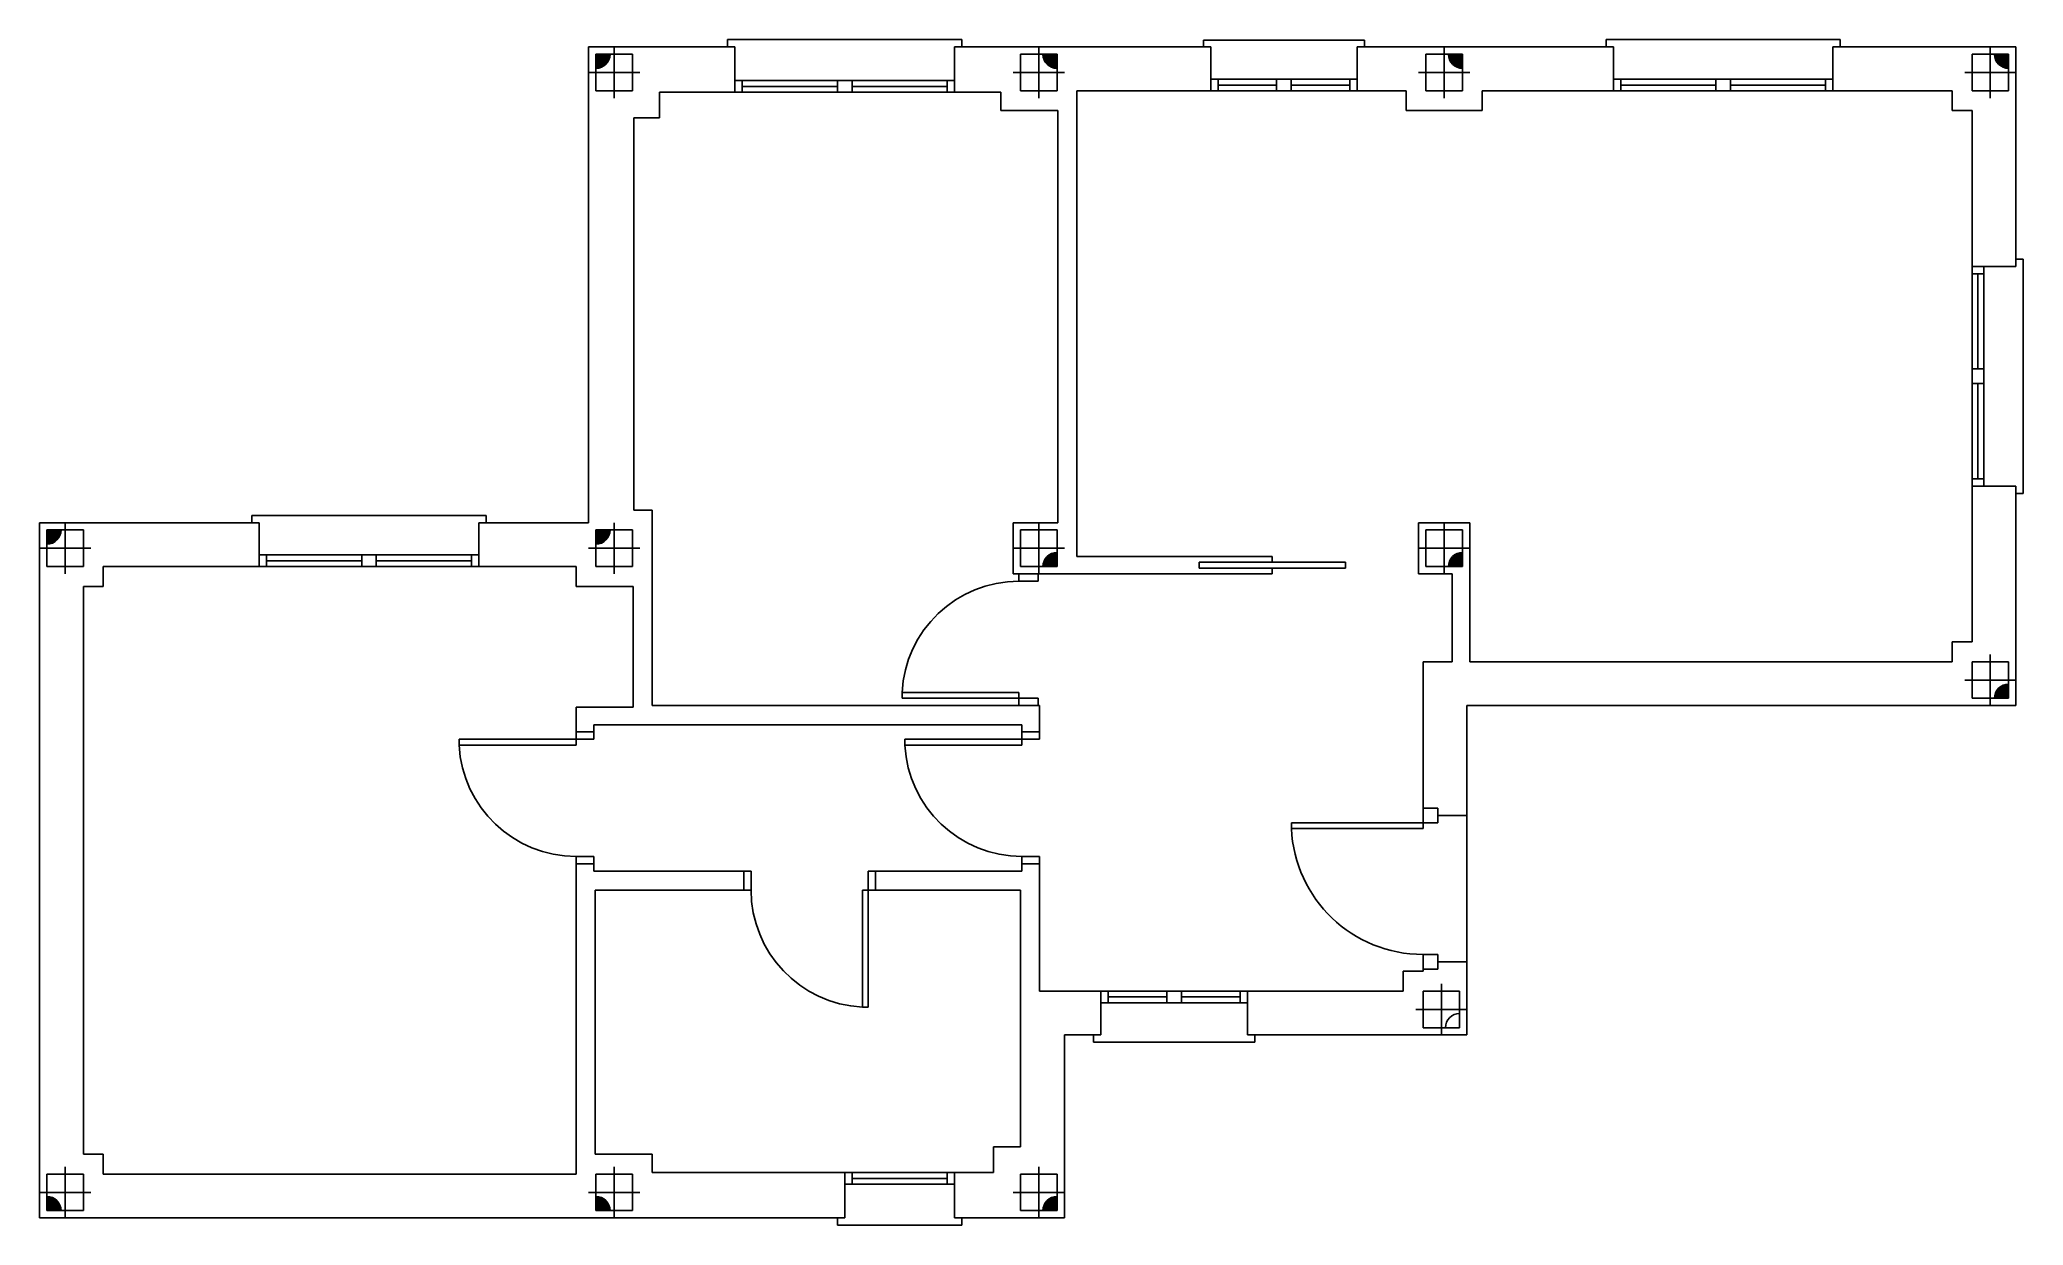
# Model space of a CAD drawing. Header units: inches. Extents: x 6 to 13556, y 6 to 8106.
import ezdxf

# ---------------------------------------------------------------- set-up
doc = ezdxf.new("R2010")
doc.units = ezdxf.units.IN
doc.header["$MEASUREMENT"] = 0
for name, color, linetype in [('Carpinteria', 12, 'Continuous'), ('L finas', 150, 'Continuous'), ('Pilares', 10, 'Continuous')]:
    doc.layers.add(name, color=color, linetype=linetype)

# ---------------------------------------------------------------- blocks, each defined once
blk = doc.blocks.new('door')
at = {"layer": 'Carpinteria'}
for p, q in [((3671, 3326), (2872, 3326)), ((2872, 3286), (2872, 3326)), ((2872, 3286), (3671, 3286)), ((3671, 3326), (3671, 3376)), ((3771, 3326), (3671, 3326)), ((3671, 3286), (3671, 3326)), ((3671, 3326), (3791, 3326)), ((3791, 3376), (3791, 3326)), ((3791, 2526), (3671, 2526)), ((3671, 2526), (3671, 2476)), ((3671, 2526), (3791, 2526)), ((3791, 2526), (3791, 2476))]:
    blk.add_line(p, q, dxfattribs=at)
blk.add_arc((3671, 3326), 800, 182.866, 270, dxfattribs=at)
blk = doc.blocks.new('window')
at = {"layer": 'Carpinteria'}
for p, q in [((1456, 4854), (1456, 4804)), ((3056, 4854), (1456, 4854)), ((3056, 4854), (3056, 4804)), ((3006, 4586), (1506, 4586)), ((1506, 4506), (3006, 4506)), ((1556, 4506), (1556, 4586)), ((2206, 4546), (1556, 4546)), ((2206, 4586), (2206, 4506)), ((2306, 4586), (2306, 4506)), ((2956, 4546), (2306, 4546)), ((2956, 4506), (2956, 4586))]:
    blk.add_line(p, q, dxfattribs=at)

msp = doc.modelspace()

# ---------------------------------------------------------------- hatches: boundary and pattern name
for points in [[(3903, 8006), (3806, 8006), (3806, 7909, 0.414214)], [(6956, 7909), (6956, 8006), (6860, 8006, 0.414214)], [(9726, 7909), (9726, 8006), (9630, 8006, 0.414214)], [(13456, 7909), (13456, 8006), (13360, 8006, 0.414214)], [(153, 4756), (56, 4756), (56, 4659, 0.414214)], [(3903, 4756), (3806, 4756), (3806, 4659, 0.414214)], [(6860, 4506), (6956, 4506), (6956, 4602, 0.414214)], [(9630, 4506), (9726, 4506), (9726, 4602, 0.414214)], [(13360, 3606), (13456, 3606), (13456, 3702, 0.414214)], [(56, 202), (56, 106), (153, 106, 0.414214)], [(3806, 202), (3806, 106), (3903, 106, 0.414214)], [(6860, 106), (6956, 106), (6956, 202, 0.414214)]]:
    msp.add_hatch(color=256).paths.add_polyline_path(points)

# ---------------------------------------------------------------- linework, layer by layer
for p, q in [((3756, 8056), (4756, 8056)), ((3756, 4806), (3756, 8056)), ((3903, 8006), (3806, 8006)), ((3806, 8006), (3806, 7909)), ((4756, 8056), (4756, 7746)), ((6256, 8056), (8006, 8056)), ((6256, 8056), (6256, 7746)), ((6860, 8006), (6956, 8006)), ((6956, 8006), (6956, 7909)), ((8006, 8056), (8006, 7756)), ((9006, 8056), (10756, 8056)), ((9006, 8056), (9006, 7756)), ((9630, 8006), (9726, 8006)), ((9726, 8006), (9726, 7909)), ((10756, 8056), (10756, 7756)), ((12256, 8056), (13506, 8056)), ((12256, 8056), (12256, 7756)), ((13360, 8006), (13456, 8006)), ((13456, 8006), (13456, 7909)), ((13506, 8056), (13506, 6556)), ((6831, 7881), (6953, 7881)), ((4241, 7746), (4756, 7746)), ((4241, 7571), (4241, 7746)), ((4241, 7571), (4241, 7746)), ((6256, 7746), (6571, 7746)), ((6571, 7621), (6571, 7746)), ((6706, 7756), (6906, 7756)), ((7091, 7756), (8006, 7756)), ((7091, 4576), (7091, 7756)), ((9006, 7756), (9341, 7756)), ((9341, 7621), (9341, 7756)), ((9476, 7756), (9726, 7756)), ((9861, 7756), (10756, 7756)), ((9861, 7621), (9861, 7756)), ((12256, 7756), (13071, 7756)), ((13071, 7621), (13071, 7756)), ((6961, 7621), (6571, 7621)), ((6961, 4806), (6961, 7621)), ((9861, 7621), (9341, 7621)), ((13206, 7621), (13071, 7621)), ((13206, 7621), (13206, 6556)), ((4066, 4891), (4066, 7571)), ((4241, 7571), (4066, 7571)), ((13506, 6556), (13206, 6556)), ((13206, 5056), (13206, 3991)), ((13506, 5056), (13206, 5056)), ((13506, 5056), (13506, 3556)), ((4191, 4891), (4066, 4891)), ((4191, 4321), (4191, 4891)), ((4191, 4891), (4191, 3556)), ((6, 56), (6, 4806)), ((6, 4806), (1506, 4806)), ((153, 4756), (56, 4756)), ((56, 4756), (56, 4659)), ((1506, 4806), (1506, 4506)), ((3006, 4806), (3756, 4806)), ((3006, 4806), (3006, 4506)), ((3903, 4756), (3806, 4756)), ((3806, 4756), (3806, 4659)), ((6656, 4456), (6656, 4806)), ((6961, 4806), (6656, 4806)), ((9426, 4456), (9426, 4806)), ((9776, 4806), (9426, 4806)), ((9776, 3856), (9776, 4806)), ((441, 4506), (1506, 4506)), ((441, 4371), (441, 4506)), ((441, 4371), (441, 4506)), ((3006, 4506), (3671, 4506)), ((3671, 4371), (3671, 4506)), ((6860, 4506), (6956, 4506)), ((6956, 4506), (6956, 4602)), ((7091, 4576), (8426, 4576)), ((8426, 4536), (8426, 4576)), ((8426, 4456), (8426, 4496)), ((9630, 4506), (9726, 4506)), ((9726, 4506), (9726, 4602)), ((306, 491), (306, 4371)), ((441, 4371), (306, 4371)), ((4061, 4371), (3671, 4371)), ((4061, 4371), (4061, 3546)), ((6679, 4456), (6656, 4456)), ((6809, 4456), (6679, 4456)), ((7091, 4456), (6809, 4456)), ((7091, 4456), (8426, 4456)), ((9656, 4456), (9426, 4456)), ((9656, 3856), (9656, 4456)), ((13071, 3856), (13071, 3991)), ((13206, 3991), (13071, 3991)), ((9656, 3856), (9456, 3856)), ((9456, 3856), (9456, 2856)), ((13071, 3856), (9776, 3856)), ((13456, 3606), (13456, 3702)), ((4061, 3546), (3671, 3546)), ((3671, 3376), (3671, 3546)), ((6836, 3556), (4191, 3556)), ((6836, 3376), (6836, 3556)), ((13506, 3556), (9756, 3556)), ((9756, 3556), (9756, 2806)), ((13360, 3606), (13456, 3606)), ((6716, 3426), (3791, 3426)), ((3791, 3426), (3791, 3376)), ((6716, 3426), (6716, 3376)), ((3671, 3376), (3791, 3376)), ((6716, 3376), (6836, 3376)), ((9556, 2856), (9456, 2856)), ((9556, 2856), (9556, 2806)), ((9556, 2806), (9756, 2806)), ((3671, 541), (3671, 2476)), ((3671, 2476), (3791, 2476)), ((3671, 2476), (3671, 356)), ((3791, 2426), (3791, 2476)), ((6716, 2476), (6836, 2476)), ((6716, 2426), (6716, 2476)), ((6836, 1606), (6836, 2476)), ((4816, 2426), (3791, 2426)), ((4816, 2296), (4816, 2426)), ((6716, 2426), (5716, 2426)), ((5716, 2296), (5716, 2426)), ((4816, 2296), (3801, 2296)), ((3801, 2296), (3801, 491)), ((6706, 2296), (5716, 2296)), ((6706, 2296), (6706, 541)), ((9556, 1806), (9556, 1756)), ((9556, 1806), (9756, 1806)), ((9756, 1806), (9756, 1306)), ((9321, 1606), (9321, 1741)), ((9456, 1741), (9321, 1741)), ((9456, 1756), (9456, 1741)), ((9456, 1756), (9556, 1756)), ((7256, 1606), (6836, 1606)), ((7256, 1306), (7256, 1606)), ((9321, 1606), (8256, 1606)), ((8256, 1606), (8256, 1306)), ((9610, 1356), (9706, 1356)), ((9706, 1356), (9706, 1452)), ((7256, 1306), (7006, 1306)), ((7006, 1306), (7006, 56)), ((9756, 1306), (8256, 1306)), ((441, 491), (306, 491)), ((441, 356), (441, 491)), ((3671, 356), (3671, 541)), ((4191, 491), (3801, 491)), ((4191, 366), (4191, 491)), ((4191, 366), (4191, 491)), ((6521, 366), (6521, 541)), ((6706, 541), (6521, 541)), ((3671, 356), (441, 356)), ((4056, 356), (3826, 356)), ((3931, 356), (3931, 56)), ((5506, 366), (4191, 366)), ((5506, 56), (5506, 366)), ((6521, 366), (6256, 366)), ((6256, 56), (6256, 366)), ((56, 106), (56, 202)), ((3806, 106), (3806, 202)), ((6956, 106), (6956, 202)), ((5506, 56), (6, 56)), ((153, 106), (56, 106)), ((3903, 106), (3806, 106)), ((7006, 56), (6256, 56)), ((6860, 106), (6956, 106))]:
    msp.add_line(p, q)
for centre, start, end in [((3806, 8006), 270, 0), ((6956, 8006), 180, 270), ((9726, 8006), 180, 270), ((13456, 8006), 180, 270), ((56, 4756), 270, 0), ((3806, 4756), 270, 0), ((6956, 4506), 90, 180), ((9726, 4506), 90, 180), ((13456, 3606), 90, 180), ((9706, 1356), 90, 180), ((56, 106), 0, 90), ((3806, 106), 0, 90), ((6956, 106), 90, 180)]:
    msp.add_arc(centre, 96.6, start, end)
at = {"layer": 'Carpinteria'}
for p, q in [((4706, 8106), (4706, 8056)), ((6306, 8106), (4706, 8106)), ((6306, 8106), (6306, 8056)), ((7956, 8103), (7956, 8053)), ((9056, 8103), (7956, 8103)), ((9056, 8103), (9056, 8053)), ((10706, 8106), (10706, 8056)), ((12306, 8106), (10706, 8106)), ((12306, 8106), (12306, 8056)), ((6256, 7826), (4756, 7826)), ((4756, 7746), (6256, 7746)), ((4806, 7746), (4806, 7826)), ((5456, 7786), (4806, 7786)), ((5456, 7826), (5456, 7746)), ((5556, 7826), (5556, 7746)), ((6206, 7786), (5556, 7786)), ((6206, 7746), (6206, 7826)), ((8006, 7836), (9006, 7836)), ((8006, 7756), (9006, 7756)), ((8056, 7756), (8056, 7836)), ((8456, 7796), (8056, 7796)), ((8456, 7836), (8456, 7756)), ((8556, 7836), (8556, 7756)), ((8956, 7796), (8556, 7796)), ((8956, 7756), (8956, 7836)), ((12256, 7836), (10756, 7836)), ((10756, 7756), (12256, 7756)), ((10806, 7756), (10806, 7836)), ((11456, 7796), (10806, 7796)), ((11456, 7836), (11456, 7756)), ((11556, 7836), (11556, 7756)), ((12206, 7796), (11556, 7796)), ((12206, 7756), (12206, 7836)), ((13206, 6556), (13206, 5056)), ((13206, 6506), (13286, 6506)), ((13246, 5856), (13246, 6506)), ((13286, 5056), (13286, 6556)), ((13556, 6606), (13506, 6606)), ((13556, 5006), (13556, 6606)), ((13286, 5856), (13206, 5856)), ((13286, 5756), (13206, 5756)), ((13246, 5106), (13246, 5756)), ((13206, 5106), (13286, 5106)), ((13556, 5006), (13506, 5006)), ((7926, 4536), (7926, 4496)), ((7926, 4536), (8926, 4536)), ((7926, 4496), (8926, 4496)), ((8926, 4536), (8926, 4496)), ((6696, 4406), (6696, 4456)), ((6696, 4406), (6826, 4406)), ((6826, 4406), (6826, 4456)), ((5897, 3646), (6696, 3646)), ((5897, 3646), (5897, 3606)), ((6696, 3606), (5897, 3606)), ((6696, 3646), (6696, 3606)), ((6826, 3606), (6696, 3606)), ((6696, 3606), (6696, 3556)), ((6826, 3556), (6826, 3606)), ((6716, 3326), (5917, 3326)), ((5917, 3286), (5917, 3326)), ((5917, 3286), (6716, 3286)), ((6716, 3326), (6716, 3376)), ((6816, 3326), (6716, 3326)), ((6716, 3286), (6716, 3326)), ((6716, 3326), (6836, 3326)), ((6836, 3376), (6836, 3326)), ((9456, 2856), (9456, 2756)), ((9456, 2756), (8557, 2756)), ((8557, 2716), (8557, 2756)), ((9456, 2716), (8557, 2716)), ((9456, 2756), (9556, 2756)), ((9456, 2756), (9456, 2716)), ((9556, 2756), (9556, 2806)), ((6836, 2526), (6716, 2526)), ((6716, 2526), (6716, 2476)), ((6716, 2526), (6836, 2526)), ((6836, 2526), (6836, 2476)), ((4866, 2426), (4816, 2426)), ((4866, 2426), (4866, 2296)), ((4866, 2296), (4866, 2426)), ((5666, 2296), (5666, 2426)), ((5716, 2426), (5666, 2426)), ((5666, 2396), (5666, 2296)), ((4866, 2296), (4816, 2296)), ((5626, 1497), (5626, 2296)), ((5626, 2296), (5666, 2296)), ((5666, 2296), (5716, 2296)), ((5666, 2296), (5666, 1497)), ((9556, 1856), (9456, 1856)), ((9456, 1856), (9456, 1756)), ((9556, 1806), (9556, 1856)), ((5626, 1497), (5666, 1497)), ((8256, 1606), (7256, 1606)), ((8256, 1526), (7256, 1526)), ((7306, 1606), (7306, 1526)), ((7306, 1566), (7706, 1566)), ((7706, 1526), (7706, 1606)), ((7806, 1526), (7806, 1606)), ((7806, 1566), (8206, 1566)), ((8206, 1606), (8206, 1526)), ((7206, 1258), (7206, 1308)), ((7206, 1258), (8306, 1258)), ((8306, 1258), (8306, 1308)), ((6256, 366), (5506, 366)), ((6256, 286), (5506, 286)), ((5556, 366), (5556, 286)), ((5556, 326), (6206, 326)), ((6206, 366), (6206, 286)), ((5456, 6), (5456, 56)), ((5456, 6), (6306, 6)), ((6306, 6), (6306, 56))]:
    msp.add_line(p, q, dxfattribs=at)
for centre, radius, start, end in [((6696, 3606), 800, 90, 177.134), ((6716, 3326), 800, 182.866, 270), ((9456, 2756), 900, 182.5473, 270), ((5666, 2296), 800, 180, 267.134)]:
    msp.add_arc(centre, radius, start, end, dxfattribs=at)
at = {"layer": 'L finas'}
msp.add_line((9756, 2806), (9756, 1806), dxfattribs=at)
at = {"layer": 'Pilares'}
for p, q in [((3806, 8006), (3806, 7756)), ((4056, 8006), (3806, 8006)), ((3931, 8056), (3931, 7706)), ((4056, 7756), (4056, 8006)), ((6706, 8006), (6706, 7756)), ((6956, 8006), (6706, 8006)), ((6831, 8056), (6831, 7706)), ((6956, 7756), (6956, 8006)), ((9476, 8006), (9476, 7756)), ((9726, 8006), (9476, 8006)), ((9601, 8056), (9601, 7706)), ((9726, 7756), (9726, 8006)), ((13206, 8006), (13206, 7756)), ((13456, 8006), (13206, 8006)), ((13331, 8056), (13331, 7706)), ((13456, 7756), (13456, 8006)), ((3756, 7881), (4106, 7881)), ((6656, 7881), (7006, 7881)), ((9426, 7881), (9776, 7881)), ((13156, 7881), (13506, 7881)), ((3806, 7756), (4056, 7756)), ((6706, 7756), (6956, 7756)), ((9476, 7756), (9726, 7756)), ((13206, 7756), (13456, 7756)), ((56, 4756), (56, 4506)), ((306, 4756), (56, 4756)), ((181, 4806), (181, 4456)), ((306, 4506), (306, 4756)), ((3806, 4756), (3806, 4506)), ((4056, 4756), (3806, 4756)), ((3931, 4806), (3931, 4456)), ((4056, 4506), (4056, 4756)), ((6706, 4756), (6706, 4506)), ((6956, 4756), (6706, 4756)), ((6831, 4806), (6831, 4456)), ((6956, 4506), (6956, 4756)), ((9476, 4756), (9476, 4506)), ((9726, 4756), (9476, 4756)), ((9601, 4806), (9601, 4456)), ((9726, 4506), (9726, 4756)), ((6, 4631), (356, 4631)), ((3756, 4631), (4106, 4631)), ((6656, 4631), (7006, 4631)), ((9426, 4631), (9776, 4631)), ((56, 4506), (306, 4506)), ((3806, 4506), (4056, 4506)), ((6706, 4506), (6956, 4506)), ((9476, 4506), (9726, 4506)), ((13206, 3856), (13206, 3606)), ((13456, 3856), (13206, 3856)), ((13331, 3906), (13331, 3556)), ((13456, 3606), (13456, 3856)), ((13156, 3731), (13506, 3731)), ((13206, 3606), (13456, 3606)), ((9581, 1656), (9581, 1306)), ((9456, 1606), (9456, 1356)), ((9706, 1606), (9456, 1606)), ((9706, 1356), (9706, 1606)), ((9406, 1481), (9756, 1481)), ((9456, 1356), (9706, 1356)), ((56, 356), (56, 106)), ((306, 356), (56, 356)), ((181, 406), (181, 56)), ((306, 106), (306, 356)), ((3806, 356), (3806, 106)), ((4056, 356), (3806, 356)), ((3931, 406), (3931, 56)), ((4056, 106), (4056, 356)), ((6706, 356), (6706, 106)), ((6956, 356), (6706, 356)), ((6831, 406), (6831, 56)), ((6956, 106), (6956, 356)), ((6, 231), (356, 231)), ((3756, 231), (4106, 231)), ((6656, 231), (7006, 231)), ((56, 106), (306, 106)), ((3806, 106), (4056, 106)), ((6706, 106), (6956, 106))]:
    msp.add_line(p, q, dxfattribs=at)

# ---------------------------------------------------------------- block references
for name in ['window', 'door']:
    msp.add_blockref(name, (0, 0))

doc.saveas('drawing.dxf')
